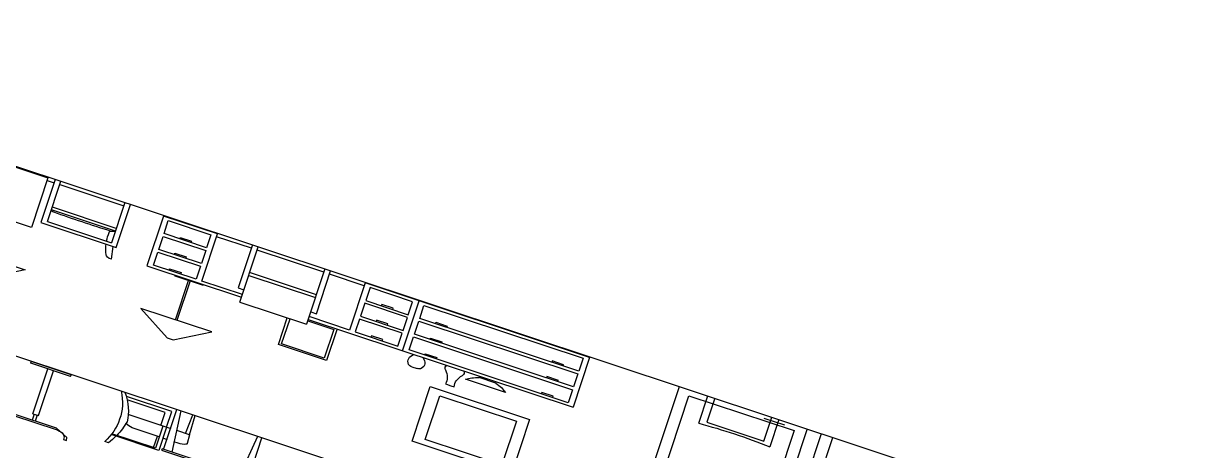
# Model space of a CAD drawing. Header units: millimetres. Extents: x -36495272392165 to 352544598049420, y -228287860276617 to 83349.
# Drawn here: x 51736899846267 to 188000250837152, y -50302484307522 to -505265079753 of the extents above; entities that cross this region are included whole.
import ezdxf

# ---------------------------------------------------------------- set-up
doc = ezdxf.new("R2010")
doc.units = ezdxf.units.MM
doc.header["$MEASUREMENT"] = 0

# ---------------------------------------------------------------- blocks, each defined once
blk = doc.blocks.new('working_place (2)')
for p, q in [((3716.3, 3221.3), (3716.3, 3307.5)), ((3736.3, 3221.3), (3736.3, 3307.5)), ((3706.3, 3221.3), (3706.3, 2563.7)), ((3706.3, 3221.3), (3746.3, 3221.3)), ((3746.3, 3221.3), (3746.3, 2563.7)), ((4248.1, 3274.2), (4221.2, 3274.2)), ((4582.1, 3154.2), (4246.7, 3154.2)), ((4557.1, 3139.2), (4249.2, 3139.2)), ((4557.1, 2814.2), (4557.1, 3139.2)), ((4582.1, 2814.2), (4582.1, 3154.2)), ((4610, 3119.2), (4610, 2534.2)), ((4670, 3119.2), (4640, 2534.2)), ((5150, 3119.2), (5180, 2534.2)), ((5210, 3119.2), (5210, 2534.2)), ((4557.1, 2973.8), (4380.8, 2973.3)), ((4615, 2974), (4582.1, 2973.9)), ((4690.1, 2974.2), (4659.6, 2974.1)), ((4745.5, 2814.2), (4748.4, 2939.2)), ((4748.4, 2939.2), (4748.4, 2940.2)), ((4615, 2814.2), (4313.2, 2814.2)), ((4745.5, 2814.2), (4654.3, 2814.2)), ((4716.6, 2814.2), (4723.6, 2534.2)), ((4745.5, 2814.2), (4738.6, 2534.2)), ((46.1, 2531.7), (20372.3, 2531.7)), ((3866.3, 2563.7), (3586.3, 2563.7)), ((3586.3, 2563.7), (3586.3, 2538.7)), ((3866.3, 2538.7), (3586.3, 2538.7)), ((3866.3, 2563.7), (3866.3, 2538.7)), ((7829.4, 1841.7), (7829.4, 111.7)), ((8569.4, 111.7), (8569.4, 1841.7)), ((6011.5, 943.2), (6048.9, 943.2)), ((6659.9, 870.2), (6378.1, 870.2)), ((3879.1, 840.2), (3863.5, 661.7)), ((4784, 841.7), (4784, 31.7)), ((6577.5, 791.2), (6460.5, 791.2)), ((6460.5, 791.2), (6460.5, 771.7)), ((6577.5, 791.2), (6577.5, 771.7)), ((8749.4, 781.7), (8749.4, 31.7)), ((8829.4, 781.7), (8829.4, 31.7)), ((3395.2, 621.7), (3395.2, 31.7)), ((3813.6, 472.2), (3845.2, 451.7)), ((3305.2, 81.7), (3355.2, 81.7)), ((3395.2, 81.7), (3845.2, 81.7)), ((4744, 81.7), (4499, 81.7)), ((5254, 81.7), (4784, 81.7)), ((5539, 81.7), (5294, 81.7)), ((7829.4, 111.7), (8569.4, 111.7)), ((8499.4, 81.7), (8354, 81.7)), ((46.1, 31.7), (20372.3, 31.7))]:
    blk.add_line(p, q)
for points in [[(3542.5, 3282.5, -0.414214), (3587.5, 3327.5), (3887.5, 3327.5, 0.392062), (3952.4, 3387.5), (3955.3, 3426.4), (3975.3, 3424.9), (3972.3, 3386), (3887.5, 3307.5), (3587.5, 3307.5, 0.414214), (3562.5, 3282.5)], [(3395.2, 451.7, -0.414214), (3415.2, 471.7, -0.023767), (3813.6, 472.2, -0.148962), (3808.8, 495)], [(8449.4, 31.7), (8449.4, 431.7, -0.06), (7949.4, 431.7), (7949.4, 31.7)]]:
    blk.add_lwpolyline(points, format="xyb")
for points in [[(4543.4, 3139.2), (4543.4, 2973.8)], [(4583.4, 2814.2), (4583.4, 2584.2), (4263.3, 2584.2)], [(4543.4, 2814.2), (4543.4, 2624.2), (4275.5, 2624.2)], [(8649.4, 31.7), (8649.4, 1921.7), (7749.4, 1921.7), (7749.4, 31.7)], [(4414, 1358.7), (4414, 781.7)], [(4424, 781.7), (4424, 1358.7)], [(5457.3, 771.7), (5457.3, 1231.7), (5117.3, 1231.7), (5117.3, 841.7)], [(5254, 791.7), (5437.3, 791.7), (5437.3, 1211.7), (5137.3, 1211.7), (5137.3, 841.7)], [(4519, 771.7), (4519, 781.7), (4319, 781.7), (4319, 771.7)], [(4784, 841.7), (5254, 841.7)], [(5254, 31.7), (5254, 841.7)], [(2805.2, 772.6), (2805.2, 41.7), (3305.2, 41.7), (3305.2, 771.7), (2805.2, 771.7)], [(4784, 731.7), (4499, 731.7), (4499, 41.7), (4119, 41.7), (4119, 771.7), (4784, 771.7)], [(4269, 731.7), (4269, 711.7), (4349, 711.7), (4349, 731.7)], [(5254, 771.7), (7119, 771.7)], [(7119, 41.7), (5539, 41.7), (5539, 731.7), (5254, 731.7)], [(5769, 731.7), (5769, 711.7), (5689, 711.7), (5689, 731.7)], [(5919, 771.7), (5919, 41.7)], [(6069, 731.7), (6069, 711.7), (6149, 711.7), (6149, 731.7)], [(6969, 731.7), (6969, 711.7), (6889, 711.7), (6889, 731.7)], [(7119, 41.7), (7119, 771.7)], [(3355.2, 31.7), (3355.2, 661.7), (3885.2, 661.7), (3885.2, 31.7)], [(4744, 31.7), (4744, 661.7), (4784, 661.7)], [(5254, 661.7), (5294, 661.7), (5294, 31.7)], [(3395.2, 621.7), (3845.2, 621.7)], [(3845.2, 31.7), (3845.2, 621.7)], [(4269, 501.7), (4269, 481.7), (4349, 481.7), (4349, 501.7)], [(5769, 501.7), (5769, 481.7), (5689, 481.7), (5689, 501.7)], [(6069, 501.7), (6069, 481.7), (6149, 481.7), (6149, 501.7)], [(6969, 501.7), (6969, 481.7), (6889, 481.7), (6889, 501.7)], [(3845.2, 451.7), (3395.2, 451.7)], [(3845.2, 411.7), (3395.2, 411.7)], [(4784, 451.7), (5254, 451.7)], [(5254, 411.7), (4784, 411.7)], [(7999.4, 31.7), (7999.4, 381.7), (8399.4, 381.7), (8399.4, 31.7)], [(4269, 271.7), (4269, 251.7), (4349, 251.7), (4349, 271.7)], [(5769, 271.7), (5769, 251.7), (5689, 251.7), (5689, 271.7)], [(6069, 271.7), (6069, 251.7), (6149, 251.7), (6149, 271.7)], [(6969, 271.7), (6969, 251.7), (6889, 251.7), (6889, 271.7)], [(3285.2, 31.7), (3285.2, 41.7)], [(4139, 31.7), (4139, 41.7)], [(4479, 41.7), (4479, 31.7)], [(5559, 41.7), (5559, 31.7)], [(5899, 31.7), (5899, 41.7)], [(5939, 41.7), (5939, 31.7)], [(7099, 31.7), (7099, 41.7)]]:
    blk.add_lwpolyline(points)
for points in [[(5220, 3119.2), (4600, 3119.2), (4600, 3139.2), (5220, 3139.2)], [(6169, 1121.7), (6869, 1121.7), (6869, 1921.7), (6169, 1921.7)], [(6249, 1201.7), (6789, 1201.7), (6789, 1841.7), (6249, 1841.7)], [(3355.2, 1358.7), (3126.1, 1631.7), (3084.2, 1631.7), (2855.2, 1358.7)], [(4169, 1358.7), (4398, 1631.7), (4440, 1631.7), (4669, 1358.7)], [(4159, 541.7), (4459, 541.7), (4459, 731.7), (4159, 731.7)], [(5879, 541.7), (5579, 541.7), (5579, 731.7), (5879, 731.7)], [(5959, 541.7), (7079, 541.7), (7079, 731.7), (5959, 731.7)], [(4159, 311.7), (4459, 311.7), (4459, 501.7), (4159, 501.7)], [(5879, 311.7), (5579, 311.7), (5579, 501.7), (5879, 501.7)], [(5959, 311.7), (7079, 311.7), (7079, 501.7), (5959, 501.7)], [(4159, 81.7), (4459, 81.7), (4459, 271.7), (4159, 271.7)], [(5879, 81.7), (5579, 81.7), (5579, 271.7), (5879, 271.7)], [(5959, 81.7), (7079, 81.7), (7079, 271.7), (5959, 271.7)]]:
    blk.add_lwpolyline(points, close=True)
for centre, radius, start, end in [((2731.5, 2895.1), 1537.2, 0.71288, 14.27884), ((2460.5, 2727.6), 1869.4, 13.19254, 17.00268), ((2460.5, 2727.6), 1869.4, 5.72992, 12.72078), ((4381.9, 2894.4), 78.8, 90.83285, 131.59068), ((4689, 2895.4), 78.8, 48.40932, 89.16715), ((2896.5, 2901.5), 1372.1, 344.47569, 0.5326), ((3130.4, 2950.4), 1190.7, 339.4106, 358.25964), ((4353, 2932.8), 31.2, 138.66125, 168.07927), ((4717.9, 2933.7), 31.2, 11.92073, 41.33875), ((5893, 984.1), 368.5, 336.37037, 5.87578), ((6266.5, 1652.6), 630.7, 269.3686, 274.97989), ((6687.6, 984.1), 368.5, 173.75794, 203.62963), ((6011.5, 915.1), 28, 90, 156.85491), ((6048.9, 915.1), 28, 23.14509, 90), ((6134.9, 862.4), 162.2, 156.85491, 213.99033), ((5925.5, 862.4), 162.2, 326.00967, 23.14509), ((6617.7, 1037.5), 292.2, 214.93581, 237.46042), ((6420.3, 1037.5), 292.2, 302.53958, 325.06419), ((5014, 545.2), 1206.2, 167.61723, 174.45696), ((3875.7, 800.3), 40, 85, 175), ((6292.1, 806.2), 68.5, 153.81854, 210.2796), ((6288.5, 806.2), 68.5, 329.7204, 26.18146), ((5014, 545.2), 1206.2, 176.36312, 182.38277)]:
    blk.add_arc(centre, radius, start, end)

msp = doc.modelspace()

# ---------------------------------------------------------------- block references
at = {"color": 7, "xscale": -17440635077.23526, "yscale": 8388791957.977852, "zscale": 17440635077.23526, "rotation": 161.6396296788874}
msp.add_blockref('working_place (2)', (-18538461.3, -8837506.7), dxfattribs=at)

doc.saveas('drawing.dxf')
